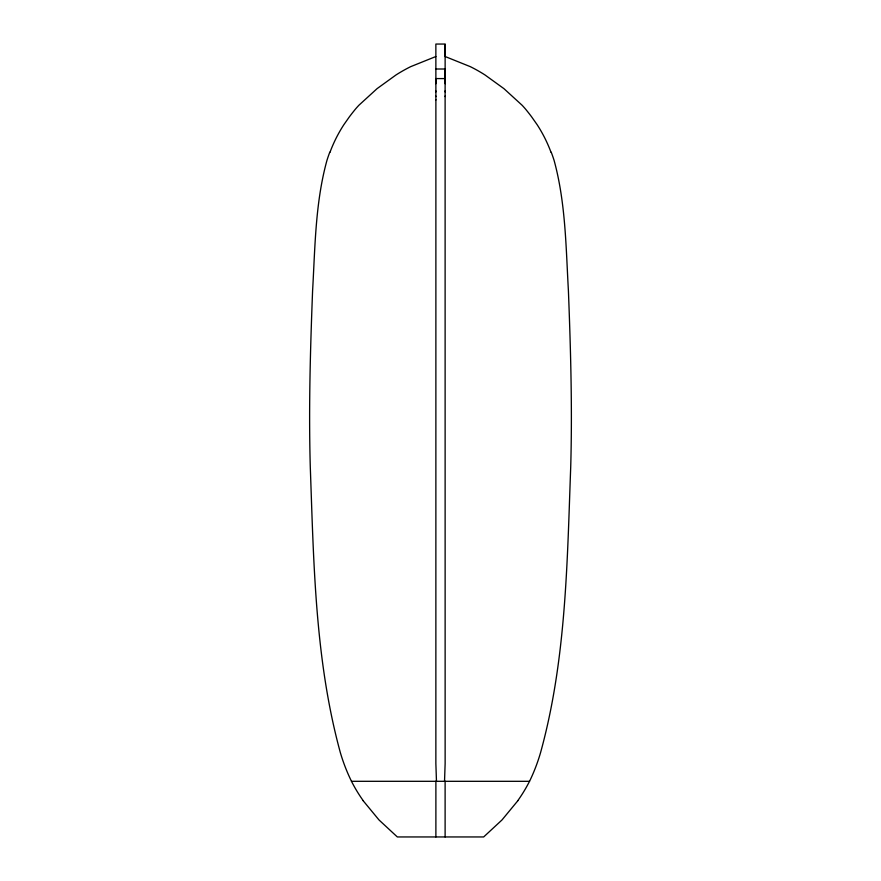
<?xml version="1.0" encoding="UTF-8"?>
<svg xmlns="http://www.w3.org/2000/svg" width="881" height="881" viewBox="0 0 881 881"><rect width="100%" height="100%" fill="white"/><g stroke="black" fill="none" stroke-linecap="round" stroke-linejoin="round"><path stroke-width="1.32" d="M445.114 91.888L445.136 78.585L435.864 78.585L435.886 91.888M445.114 96.569L445.114 90.941M445.114 836.95L445.114 781.315M445.114 96.062L445.136 763.53L444.531 781.315M445.125 83.717L445.136 44.402M517.852 800.719L501.983 819.969L483.669 836.95L397.331 836.95L379.017 819.969L363.148 800.719M435.864 56.527L410.678 66.659A157.875 155.563 14.2 0 0 396.043 74.929L377.09 88.629L358.886 105.257A104.839 103.198 12.7 0 0 355.087 109.541L352.818 112.372A226.725 223.697 26.1 0 0 349.416 116.788L343.821 124.75A143.284 141.114 48.5 0 0 329.968 152.347M435.864 69.004L445.136 69.004L445.136 81.493M329.758 152.259A139.76 137.546 51.1 0 0 326.906 160.529C315.255 202.839 315.101 247.275 312.59 290.807C310.321 349.614 308.625 408.487 310.299 467.337C313.757 562.827 314.98 659.902 340.363 752.682A184.36 182.719 -2.2 0 0 351.486 781.304L529.547 781.315A184.36 182.719 2.2 0 0 540.549 752.66C566.175 659.957 567.155 562.805 570.701 467.337C572.375 408.487 570.679 349.614 568.41 290.807C565.932 247.275 565.69 202.861 554.127 160.518A139.76 137.546 -51.1 0 0 551.242 152.259M436.469 781.315L435.864 763.53L435.886 99.751M435.875 83.717L435.864 44.05L445.136 44.05L445.136 56.527L470.322 66.659A157.875 155.563 -14.2 0 1 484.957 74.929L503.91 88.629L522.114 105.257A104.839 103.198 -12.7 0 1 525.913 109.541L528.182 112.372A226.725 223.697 -26.1 0 1 531.584 116.788L537.179 124.75A143.284 141.114 -48.5 0 1 551.032 152.347M435.886 90.941L435.886 96.569M435.886 96.062L435.886 99.982M435.886 781.315L435.886 836.95M529.525 781.304A151.851 150.475 1 0 1 517.786 800.675M363.214 800.675A151.851 150.475 -1 0 1 351.475 781.304"/></g></svg>
